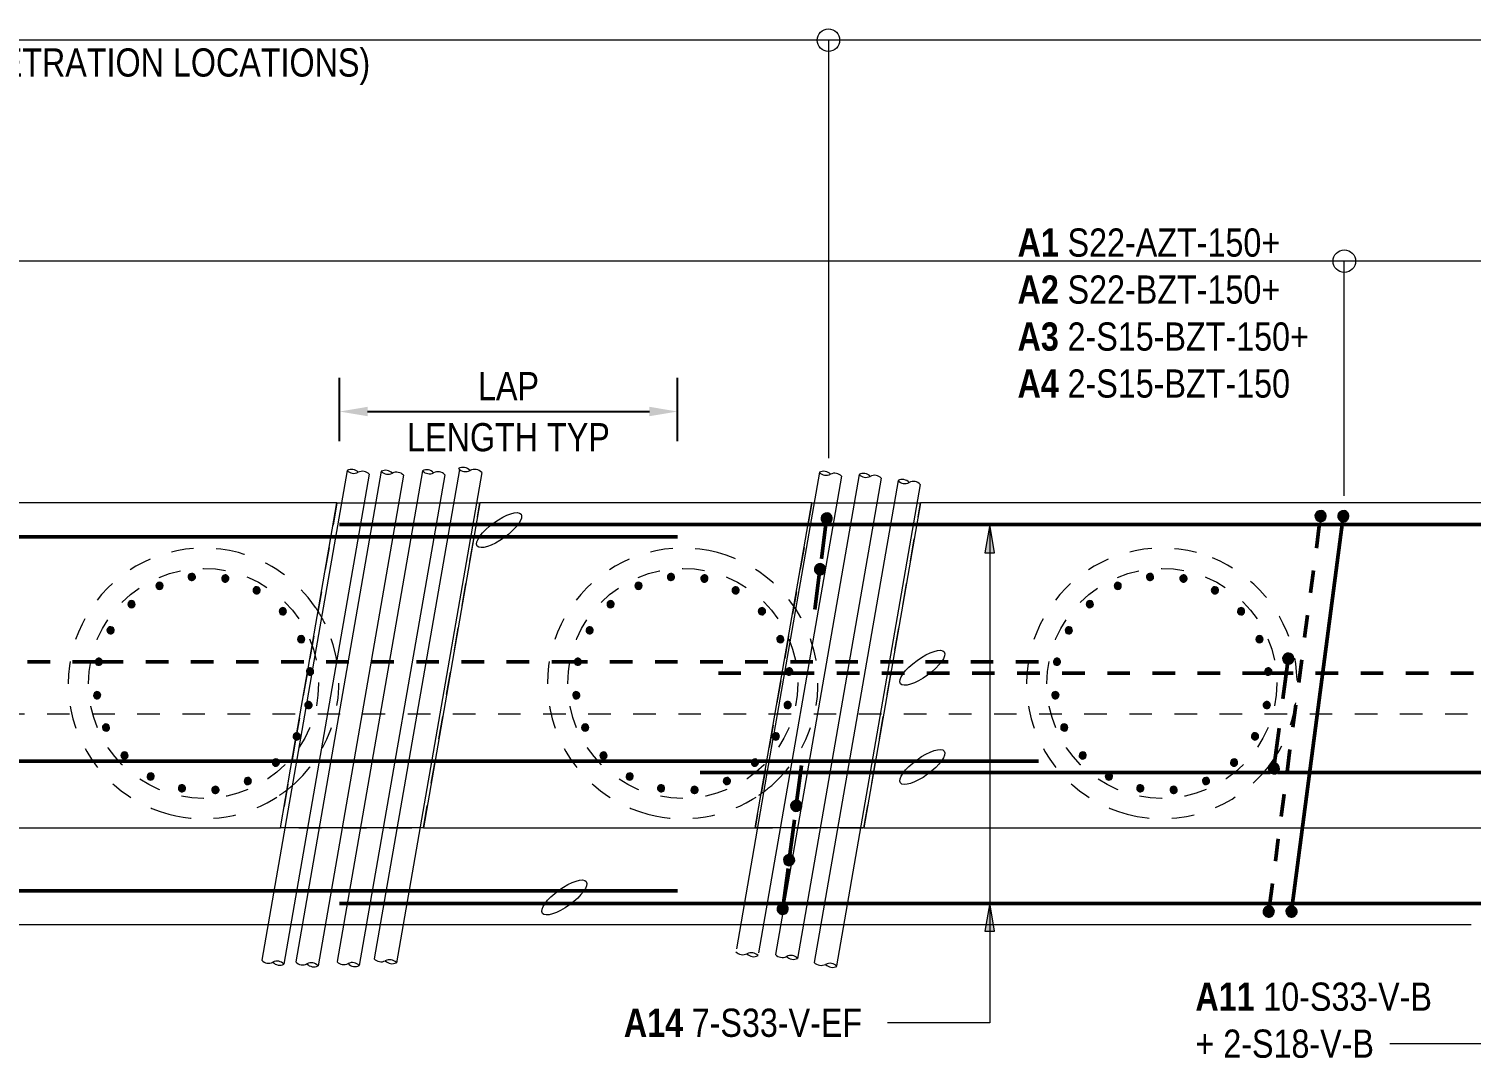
# Model space of a CAD drawing. Header units: metres. Extents: x -1137 to -1030, y 3 to 549.
# Drawn here: x -1129.02 to -1122.62, y 543.59 to 548.16 of the extents above; entities that cross this region are included whole.
import ezdxf

# ---------------------------------------------------------------- set-up
doc = ezdxf.new("R2010")
doc.units = ezdxf.units.M
doc.linetypes.add('JacobsDash', pattern=[0.0045, 0.003, -0.0015])
doc.linetypes.add('JacobsGridLine', pattern=[0.0145, 0.01, -0.001, 0.0025, -0.001])
doc.layers.get('Defpoints').update_dxf_attribs({"color": 41})
for name, color, linetype, lineweight in [('A-ANNO-DIMS', 7, 'Continuous', 9), ('A-ANNO-NOTE', 7, 'Continuous', 9), ('A-DETL', 7, 'Continuous', 13), ('A-DETL-GENF', 7, 'Continuous', 9), ('G-ANNO-TEXT', 7, 'Continuous', 9), ('S-BEAM', 7, 'Continuous', 50), ('S-FNDN', 7, 'Continuous', 50), ('S-GRID', 7, 'Continuous', 9)]:
    doc.layers.add(name, color=color, linetype=linetype, lineweight=lineweight)
doc.styles.add('Arial Narrow_1', font='ARIALN.TTF', dxfattribs={"height": 0.125})
doc.styles.add('Arial Narrow_B', font='ARIALNB.TTF', dxfattribs={"height": 0.125})
doc.dimstyles.new('Dimension_Standard_T_REO', dxfattribs={"dimscale": 0.3048, "dimtxt": 0.127929, "dimasz": 0.410105, "dimexe": 0.492126, "dimexo": 0.0625, "dimgap": 0.164042, "dimtad": 1, "dimdec": 0, "dimlfac": 1000, "dimzin": 0, "dimdsep": 46, "dimtxsty": 'Arial Narrow_1', "dimsah": 1, "dimcen": 0.09, "dimaunit": 1, "dimadec": 4, "dimazin": 0, "dimtfac": 1, "dimtdec": 4, "dimtix": 1, "dimtmove": 0, "dimatfit": 3, "dimfxl": 0.492126, "dimfxlon": 1, "dimtvp": 1, "dimtolj": 1, "dimtzin": 0, "dimlwd": 25, "dimlwe": 25, "dimarcsym": 2})

# ---------------------------------------------------------------- blocks, each defined once
blk = doc.blocks.new('CS_DET_Rebar Combined - Multiple Bar-9307276-DRG-2873075 - ABUTMENT B REINFORCEMENT PLAN Copy 1')
at = {"layer": 'A-DETL-GENF', "lineweight": 50}
for p, q in [((5.7503, 0), (7.8465, 0)), ((7.8753, 0), (9.9715, 0)), ((10.0003, 0), (11.2432, 0))]:
    blk.add_line(p, q, dxfattribs=at)
blk = doc.blocks.new('CS_DET_Rebar Combined - Multiple Bar-9307285-DRG-2873075 - ABUTMENT B REINFORCEMENT PLAN Copy 1')
at = {"layer": 'A-DETL-GENF', "linetype": 'JacobsDash', "lineweight": 50}
for p, q in [((7.0598, 0), (4.9666, 0)), ((9.1848, 0), (7.0916, 0)), ((11.2432, 0), (9.2166, 0))]:
    blk.add_line(p, q, dxfattribs=at)
blk = doc.blocks.new('CS_DET_Rebar Combined - Multiple Bar-6463039-DRG-2873075 - ABUTMENT B REINFORCEMENT PLAN Copy 1')
at = {"layer": 'A-DETL-GENF'}
for points in [[(0.025, 0), (0.0241, 0.0065), (0.0217, 0.0125), (0.0177, 0.0177), (0.0125, 0.0217), (0.0065, 0.0241), (0, 0.025), (-0.0065, 0.0241), (-0.0125, 0.0217), (-0.0177, 0.0177), (-0.0217, 0.0125), (-0.0241, 0.0065), (-0.025, 0), (-0.0241, -0.0065), (-0.0217, -0.0125), (-0.0177, -0.0177), (-0.0125, -0.0217), (-0.0065, -0.0241), (0, -0.025), (0.0065, -0.0241), (0.0125, -0.0217), (0.0177, -0.0177), (0.0217, -0.0125), (0.0241, -0.0065)], [(1.7934, 0), (1.7925, 0.0065), (1.79, 0.0125), (1.7861, 0.0177), (1.7809, 0.0217), (1.7749, 0.0241), (1.7684, 0.025), (1.7619, 0.0241), (1.7559, 0.0217), (1.7507, 0.0177), (1.7467, 0.0125), (1.7442, 0.0065), (1.7434, 0), (1.7442, -0.0065), (1.7467, -0.0125), (1.7507, -0.0177), (1.7559, -0.0217), (1.7619, -0.0241), (1.7684, -0.025), (1.7749, -0.0241), (1.7809, -0.0217), (1.7861, -0.0177), (1.79, -0.0125), (1.7925, -0.0065)]]:
    blk.add_hatch(color=256, dxfattribs=at).paths.add_polyline_path(points)
at = {"layer": 'A-DETL-GENF', "lineweight": 50}
blk.add_line((0.025, 0), (1.7434, 0), dxfattribs=at)
at = {"layer": 'A-DETL-GENF'}
for centre, start, end in [((0, 0), 360, 180), ((0, 0), 180, 360), ((1.7684, 0), 360, 180), ((1.7684, 0), 180, 360)]:
    blk.add_arc(centre, 0.025, start, end, dxfattribs=at)
blk = doc.blocks.new('CS_DET_Rebar Combined - Multiple Bar-6463081-DRG-2873075 - ABUTMENT B REINFORCEMENT PLAN Copy 1')
at = {"layer": 'A-DETL-GENF'}
for points in [[(0.025, 0), (0.0241, 0.0065), (0.0217, 0.0125), (0.0177, 0.0177), (0.0125, 0.0217), (0.0065, 0.0241), (0, 0.025), (-0.0065, 0.0241), (-0.0125, 0.0217), (-0.0177, 0.0177), (-0.0217, 0.0125), (-0.0241, 0.0065), (-0.025, 0), (-0.0241, -0.0065), (-0.0217, -0.0125), (-0.0177, -0.0177), (-0.0125, -0.0217), (-0.0065, -0.0241), (0, -0.025), (0.0065, -0.0241), (0.0125, -0.0217), (0.0177, -0.0177), (0.0217, -0.0125), (0.0241, -0.0065)], [(1.7934, 0), (1.7925, 0.0065), (1.79, 0.0125), (1.7861, 0.0177), (1.7809, 0.0217), (1.7749, 0.0241), (1.7684, 0.025), (1.7619, 0.0241), (1.7559, 0.0217), (1.7507, 0.0177), (1.7467, 0.0125), (1.7442, 0.0065), (1.7434, 0), (1.7442, -0.0065), (1.7467, -0.0125), (1.7507, -0.0177), (1.7559, -0.0217), (1.7619, -0.0241), (1.7684, -0.025), (1.7749, -0.0241), (1.7809, -0.0217), (1.7861, -0.0177), (1.79, -0.0125), (1.7925, -0.0065)]]:
    blk.add_hatch(color=256, dxfattribs=at).paths.add_polyline_path(points)
at = {"layer": 'A-DETL-GENF', "linetype": 'JacobsDash', "lineweight": 50}
blk.add_line((1.7434, 0), (0.025, 0), dxfattribs=at)
at = {"layer": 'A-DETL-GENF'}
for centre, start, end in [((0, 0), 360, 180), ((0, 0), 180, 360), ((1.7684, 0), 360, 180), ((1.7684, 0), 180, 360)]:
    blk.add_arc(centre, 0.025, start, end, dxfattribs=at)
blk = doc.blocks.new('T2DExtentArrowReinf_v1 - Extent-9251891-DRG-2873075 - ABUTMENT B REINFORCEMENT PLAN Copy 1')
at = {"layer": 'A-DETL-GENF'}
blk.add_line((0.125, 0), (30.477, 0), dxfattribs=at)
blk = doc.blocks.new('CS_DET_Rebar Combined - Multiple Bar-6463435-DRG-2873075 - ABUTMENT B REINFORCEMENT PLAN Copy 1')
at = {"layer": 'A-DETL-GENF'}
blk.add_hatch(color=256, dxfattribs=at).paths.add_polyline_path([(0.025, 0), (0.0241, 0.0065), (0.0217, 0.0125), (0.0177, 0.0177), (0.0111, 0.0222), (0.0065, 0.0241), (0, 0.025), (-0.0065, 0.0241), (-0.013, 0.0213), (-0.0177, 0.0177), (-0.0217, 0.0125), (-0.0241, 0.0065), (-0.025, 0), (-0.0241, -0.0065), (-0.0217, -0.0125), (-0.0177, -0.0177), (-0.0125, -0.0217), (-0.0065, -0.0241), (0, -0.025), (0.0065, -0.0241), (0.0125, -0.0217), (0.0177, -0.0177), (0.0217, -0.0125), (0.0241, -0.0065)])
at = {"layer": 'A-DETL-GENF', "lineweight": 50}
blk.add_line((0.025, 0), (0.18, 0), dxfattribs=at)
at = {"layer": 'A-DETL-GENF'}
for start, end in [(360, 180), (180, 360)]:
    blk.add_arc((0, 0), 0.025, start, end, dxfattribs=at)
blk = doc.blocks.new('CS_DET_Rebar Combined - Multiple Bar-V1-DRG-2873075 - ABUTMENT B REINFORCEMENT PLAN Copy 1')
at = {"layer": 'A-DETL-GENF'}
blk.add_hatch(color=256, dxfattribs=at).paths.add_polyline_path([(-0.025, 0), (-0.0241, -0.0065), (-0.0217, -0.0125), (-0.0177, -0.0177), (-0.0125, -0.0217), (-0.0065, -0.0241), (0, -0.025), (0.0065, -0.0241), (0.0125, -0.0217), (0.0177, -0.0177), (0.0217, -0.0125), (0.0241, -0.0065), (0.025, 0), (0.0241, 0.0065), (0.0217, 0.0125), (0.0177, 0.0177), (0.0125, 0.0217), (0.0065, 0.0241), (0, 0.025), (-0.0065, 0.0241), (-0.0125, 0.0217), (-0.0177, 0.0177), (-0.0217, 0.0125), (-0.0241, 0.0065)])
at = {"layer": 'A-DETL-GENF', "lineweight": 50}
blk.add_line((0.025, 0), (0.18, 0), dxfattribs=at)
at = {"layer": 'A-DETL-GENF'}
for start, end in [(0, 180), (180, 360)]:
    blk.add_arc((0, 0), 0.025, start, end, dxfattribs=at)
blk = doc.blocks.new('T2DExtentArrowReinf_v1 - Extent-9252574-DRG-2873075 - ABUTMENT B REINFORCEMENT PLAN Copy 1')
at = {"layer": 'A-DETL-GENF'}
for p, q in [((20.3206, 0), (20.3206, 1.8535)), ((0.125, 0), (30.477, 0))]:
    blk.add_line(p, q, dxfattribs=at)
blk = doc.blocks.new('CS_DET_Pile-Column_BreakLine - Tubular BreakLine-7611772-DRG-2873075 - ABUTMENT B REINFORCEMENT PLAN Copy 1')
at = {"layer": 'A-DETL-GENF', "color": 143, "lineweight": 18, "true_color": 0x78aac8}
for centre, start, end in [((0.025, 0.0333), 232.95733, 307.04267), ((0.075, -0.0329), 52.95733, 127.04267), ((0.075, 0.0333), 232.95733, 307.04267)]:
    blk.add_arc(centre, 0.0415, start, end, dxfattribs=at)
blk = doc.blocks.new('CS_DET_Pile-Column_BreakLine - Tubular BreakLine-7611820-DRG-2873075 - ABUTMENT B REINFORCEMENT PLAN Copy 1')
at = {"layer": 'A-DETL-GENF', "color": 143, "lineweight": 18, "true_color": 0x78aac8}
for centre, start, end in [((0.025, 0.0333), 232.95733, 307.04267), ((0.075, -0.0329), 52.95733, 127.04267), ((0.075, 0.0333), 232.95733, 307.04267)]:
    blk.add_arc(centre, 0.0415, start, end, dxfattribs=at)
blk = doc.blocks.new('CS_DET_Pile-Column_BreakLine - Tubular BreakLine-7611873-DRG-2873075 - ABUTMENT B REINFORCEMENT PLAN Copy 1')
at = {"layer": 'A-DETL-GENF', "color": 143, "lineweight": 18, "true_color": 0x78aac8}
for centre, start, end in [((0.025, 0.0333), 232.95733, 307.04267), ((0.075, -0.0329), 52.95733, 127.04267), ((0.075, 0.0333), 232.95733, 307.04267)]:
    blk.add_arc(centre, 0.0415, start, end, dxfattribs=at)
blk = doc.blocks.new('CS_DET_Pile-Column_BreakLine - Tubular BreakLine-7612174-DRG-2873075 - ABUTMENT B REINFORCEMENT PLAN Copy 1')
at = {"layer": 'A-DETL-GENF', "color": 143, "lineweight": 18, "true_color": 0x78aac8}
for centre, start, end in [((0.0263, 0.035), 232.95733, 307.04267), ((0.0788, -0.0346), 52.95733, 127.04267), ((0.0788, 0.035), 232.95733, 307.04267)]:
    blk.add_arc(centre, 0.0436, start, end, dxfattribs=at)
blk = doc.blocks.new('CS_DET_Pile-Column_BreakLine - Tubular BreakLine-7612218-DRG-2873075 - ABUTMENT B REINFORCEMENT PLAN Copy 1')
at = {"layer": 'A-DETL-GENF', "color": 143, "lineweight": 18, "true_color": 0x78aac8}
for centre, start, end in [((0.025, 0.0333), 232.95733, 307.04267), ((0.075, -0.0329), 52.95733, 127.04267), ((0.075, 0.0333), 232.95733, 307.04267)]:
    blk.add_arc(centre, 0.0415, start, end, dxfattribs=at)
blk = doc.blocks.new('CS_DET_Pile-Column_BreakLine - Tubular BreakLine-7612263-DRG-2873075 - ABUTMENT B REINFORCEMENT PLAN Copy 1')
at = {"layer": 'A-DETL-GENF', "color": 143, "lineweight": 18, "true_color": 0x78aac8}
for centre, start, end in [((0.025, 0.0333), 232.95733, 307.04267), ((0.075, -0.0329), 52.95733, 127.04267), ((0.075, 0.0333), 232.95733, 307.04267)]:
    blk.add_arc(centre, 0.0415, start, end, dxfattribs=at)
blk = doc.blocks.new('CS_DET_Pile-Column_BreakLine - Tubular BreakLine-7612331-DRG-2873075 - ABUTMENT B REINFORCEMENT PLAN Copy 1')
at = {"layer": 'A-DETL-GENF', "color": 143, "lineweight": 18, "true_color": 0x78aac8}
for centre, start, end in [((0.025, 0.0333), 232.95733, 307.04267), ((0.075, -0.0329), 52.95733, 127.04267), ((0.075, 0.0333), 232.95733, 307.04267)]:
    blk.add_arc(centre, 0.0415, start, end, dxfattribs=at)
blk = doc.blocks.new('CS_DET_Pile-Column_BreakLine - Tubular BreakLine-7611606-DRG-2873075 - ABUTMENT B REINFORCEMENT PLAN Copy 1')
at = {"layer": 'A-DETL-GENF', "color": 143, "lineweight": 18, "true_color": 0x78aac8}
for centre, start, end in [((0.0257, 0.0343), 232.95733, 307.04267), ((0.0772, -0.0339), 52.95733, 127.04267), ((0.0772, 0.0343), 232.95733, 307.04267)]:
    blk.add_arc(centre, 0.0427, start, end, dxfattribs=at)
blk = doc.blocks.new('CS_DET_Pile-Column_BreakLine - Tubular BreakLine-7611653-DRG-2873075 - ABUTMENT B REINFORCEMENT PLAN Copy 1')
at = {"layer": 'A-DETL-GENF', "color": 143, "lineweight": 18, "true_color": 0x78aac8}
for centre, start, end in [((0.025, 0.0333), 232.95733, 307.04267), ((0.075, -0.0329), 52.95733, 127.04267), ((0.075, 0.0333), 232.95733, 307.04267)]:
    blk.add_arc(centre, 0.0415, start, end, dxfattribs=at)
blk = doc.blocks.new('CS_DET_Pile-Column_BreakLine - Tubular BreakLine-7611721-DRG-2873075 - ABUTMENT B REINFORCEMENT PLAN Copy 1')
at = {"layer": 'A-DETL-GENF', "color": 143, "lineweight": 18, "true_color": 0x78aac8}
for centre, start, end in [((0.025, 0.0333), 232.95733, 307.04267), ((0.075, -0.0329), 52.95733, 127.04267), ((0.075, 0.0333), 232.95733, 307.04267)]:
    blk.add_arc(centre, 0.0415, start, end, dxfattribs=at)
blk = doc.blocks.new('CS_DET_Pile-Column_BreakLine - Tubular BreakLine-7611919-DRG-2873075 - ABUTMENT B REINFORCEMENT PLAN Copy 1')
at = {"layer": 'A-DETL-GENF', "color": 143, "lineweight": 18, "true_color": 0x78aac8}
for centre, start, end in [((0.025, 0.0333), 232.95733, 307.04267), ((0.075, -0.0329), 52.95733, 127.04267), ((0.075, 0.0333), 232.95733, 307.04267)]:
    blk.add_arc(centre, 0.0415, start, end, dxfattribs=at)
blk = doc.blocks.new('CS_DET_Pile-Column_BreakLine - Tubular BreakLine-7611970-DRG-2873075 - ABUTMENT B REINFORCEMENT PLAN Copy 1')
at = {"layer": 'A-DETL-GENF', "color": 143, "lineweight": 18, "true_color": 0x78aac8}
for centre, start, end in [((0.025, 0.0333), 232.95733, 307.04267), ((0.075, -0.0329), 52.95733, 127.04267), ((0.075, 0.0333), 232.95733, 307.04267)]:
    blk.add_arc(centre, 0.0415, start, end, dxfattribs=at)
blk = doc.blocks.new('CS_DET_Pile-Column_BreakLine - Tubular BreakLine-7612055-DRG-2873075 - ABUTMENT B REINFORCEMENT PLAN Copy 1')
at = {"layer": 'A-DETL-GENF', "color": 143, "lineweight": 18, "true_color": 0x78aac8}
for centre, start, end in [((0.025, 0.0333), 232.95733, 307.04267), ((0.075, -0.0329), 52.95733, 127.04267), ((0.075, 0.0333), 232.95733, 307.04267)]:
    blk.add_arc(centre, 0.0415, start, end, dxfattribs=at)
blk = doc.blocks.new('CS_DET_Pile-Column_BreakLine - Tubular BreakLine-7612103-DRG-2873075 - ABUTMENT B REINFORCEMENT PLAN Copy 1')
at = {"layer": 'A-DETL-GENF', "color": 143, "lineweight": 18, "true_color": 0x78aac8}
for centre, start, end in [((0.025, 0.0333), 232.95733, 307.04267), ((0.075, -0.0329), 52.95733, 127.04267), ((0.075, 0.0333), 232.95733, 307.04267)]:
    blk.add_arc(centre, 0.0415, start, end, dxfattribs=at)
blk = doc.blocks.new('S_Det_Reinf_Bar Section_2D Grey - N32-6361576-DRG-2873075 - ABUTMENT B REINFORCEMENT PLAN Copy 1')
at = {"layer": 'A-DETL-GENF', "true_color": 0x808080}
blk.add_hatch(color=8, dxfattribs=at).paths.add_polyline_path([(-0.0139, -0.008), (-0.0113, -0.0113), (-0.008, -0.0139), (-0.0041, -0.0155), (0, -0.016), (0.0041, -0.0155), (0.008, -0.0139), (0.0113, -0.0113), (0.0139, -0.008), (0.0155, -0.0041), (0.016, 0), (0.0155, 0.0041), (0.0139, 0.008), (0.0113, 0.0113), (0.008, 0.0139), (0.0041, 0.0155), (0, 0.016), (-0.0041, 0.0155), (-0.008, 0.0139), (-0.0113, 0.0113), (-0.0139, 0.008), (-0.0155, 0.0041), (-0.016, 0), (-0.0155, -0.0041)])
at = {"layer": 'A-DETL-GENF', "color": 8, "lineweight": 18, "true_color": 0x808080}
for start, end in [(360, 180), (180, 360)]:
    blk.add_arc((0, 0), 0.016, start, end, dxfattribs=at)
blk = doc.blocks.new('S_Det_Reinf_Bar Section_2D Grey - N32-V6-DRG-2873075 - ABUTMENT B REINFORCEMENT PLAN Copy 1')
at = {"layer": 'A-DETL-GENF', "true_color": 0x808080}
blk.add_hatch(color=8, dxfattribs=at).paths.add_polyline_path([(0.0113, -0.0113), (0.0139, -0.008), (0.0155, -0.0041), (0.016, 0), (0.0155, 0.0041), (0.0139, 0.008), (0.0113, 0.0113), (0.008, 0.0139), (0.0041, 0.0155), (0, 0.016), (-0.0041, 0.0155), (-0.008, 0.0139), (-0.0113, 0.0113), (-0.0139, 0.008), (-0.0155, 0.0041), (-0.0158, -0.0014), (-0.0155, -0.0041), (-0.0139, -0.008), (-0.0113, -0.0113), (-0.008, -0.0139), (-0.0041, -0.0155), (0.0002, -0.016), (0.0041, -0.0155), (0.008, -0.0139)])
at = {"layer": 'A-DETL-GENF', "color": 8, "lineweight": 18, "true_color": 0x808080}
for start, end in [(360, 180), (180, 360)]:
    blk.add_arc((0, 0), 0.016, start, end, dxfattribs=at)
blk = doc.blocks.new('S_Det_Reinf_Bar Section_2D Grey - N32-V7-DRG-2873075 - ABUTMENT B REINFORCEMENT PLAN Copy 1')
at = {"layer": 'A-DETL-GENF', "true_color": 0x808080}
blk.add_hatch(color=8, dxfattribs=at).paths.add_polyline_path([(0.0139, 0.008), (0.0113, 0.0113), (0.008, 0.0139), (0.0041, 0.0155), (-0.0003, 0.016), (-0.0041, 0.0155), (-0.008, 0.0139), (-0.0113, 0.0113), (-0.0139, 0.008), (-0.0155, 0.0041), (-0.016, 0), (-0.0155, -0.0041), (-0.0139, -0.008), (-0.0113, -0.0113), (-0.008, -0.0139), (-0.0041, -0.0155), (0, -0.016), (0.0041, -0.0155), (0.008, -0.0139), (0.0113, -0.0113), (0.0139, -0.008), (0.0155, -0.0041), (0.016, 0), (0.0155, 0.0041)])
at = {"layer": 'A-DETL-GENF', "color": 8, "lineweight": 18, "true_color": 0x808080}
for start, end in [(360, 180), (180, 360)]:
    blk.add_arc((0, 0), 0.016, start, end, dxfattribs=at)
blk = doc.blocks.new('DIMBLOCK1-DRG-2873075 - ABUTMENT B REINFORCEMENT PLAN Copy 1')
at = {"layer": 'A-ANNO-DIMS', "color": 0, "lineweight": 25, "transparency": 16777216}
for p, q in [((-1127.6432, 546.3283), (-1127.6432, 546.6092)), ((-1126.1432, 546.3283), (-1126.1432, 546.6092)), ((-1127.5182, 546.4592), (-1126.2682, 546.4592))]:
    blk.add_line(p, q, dxfattribs=at)
at = {"layer": 'A-ANNO-DIMS', "color": 0, "transparency": 16777216}
for points in [[(-1127.5182, 546.4801), (-1127.5182, 546.4384), (-1127.6432, 546.4592)], [(-1126.2682, 546.4801), (-1126.2682, 546.4384), (-1126.1432, 546.4592)]]:
    blk.add_solid(points, dxfattribs=at)
at = {"layer": 'Defpoints', "color": 0, "transparency": 16777216}
for p in [(-1126.1432, 546.4592), (-1127.6432, 546.3092), (-1126.1432, 546.3092)]:
    blk.add_point(p, dxfattribs=at)
at = {"layer": 'A-ANNO-DIMS', "color": 0, "lineweight": 25, "transparency": 16777216, "char_height": 0.125, "width": 1.079476, "attachment_point": 5, "style": 'Arial Narrow_1'}
for s, insert in [('\\A1;LAP', (-1126.8932, 546.5717)), ('\\A1;LENGTH TYP', (-1126.8932, 546.3445))]:
    blk.add_mtext(s, dxfattribs=dict(at, insert=insert))

msp = doc.modelspace()

# ---------------------------------------------------------------- hatches: boundary and pattern name
at = {"layer": 'G-ANNO-TEXT'}
for points in [[(-1124.7592, 545.9576), (-1124.7813, 545.8326), (-1124.7372, 545.8326)], [(-1124.7592, 544.2806), (-1124.7813, 544.1556), (-1124.7372, 544.1556)]]:
    msp.add_hatch(color=256, dxfattribs=at).paths.add_polyline_path(points)

# ---------------------------------------------------------------- linework, layer by layer
at = {"layer": 'A-ANNO-NOTE'}
for centre in [(-1125.4745, 548.1061), (-1123.1863, 547.1261)]:
    msp.add_circle(centre, 0.05, dxfattribs=at)
at = {"layer": 'A-DETL', "lineweight": 18}
msp.add_line((-1123.1863, 546.0861), (-1123.1863, 547.1261), dxfattribs=at)
at = {"layer": 'A-DETL', "color": 143, "lineweight": 18, "true_color": 0x78aac8}
for p, q in [((-1127.5105, 546.1811), (-1127.889, 544.0087)), ((-1127.4575, 546.1941), (-1127.8365, 544.0186)), ((-1127.6091, 546.1983), (-1127.7625, 545.3176)), ((-1127.359, 546.177), (-1127.738, 544.0014)), ((-1127.2744, 546.1963), (-1127.6536, 544.0197)), ((-1127.1759, 546.1791), (-1127.5551, 544.0026)), ((-1127.1109, 546.2028), (-1127.489, 544.0324)), ((-1127.0119, 546.1885), (-1127.3905, 544.0152)), ((-1125.416, 546.1724), (-1125.7841, 544.0594)), ((-1125.5145, 546.1896), (-1125.7161, 545.0321)), ((-1125.3384, 546.1804), (-1125.7093, 544.0515)), ((-1125.2399, 546.1632), (-1125.6108, 544.0343)), ((-1125.1655, 546.1532), (-1125.5378, 544.0165)), ((-1125.067, 546.1361), (-1125.439, 544.001)), ((-1127.767, 545.2914), (-1127.7879, 545.1715)), ((-1127.7922, 545.1471), (-1127.9875, 544.0258)), ((-1125.7202, 545.0088), (-1125.8826, 544.0766))]:
    msp.add_line(p, q, dxfattribs=at)
at = {"layer": 'A-DETL', "color": 8, "linetype": 'JacobsDash', "lineweight": 18, "true_color": 0x808080}
for p, q in [((-1127.6542, 546.0536), (-1127.7821, 545.3194)), ((-1127.2707, 544.6136), (-1127.0198, 546.0536)), ((-1125.548, 546.0536), (-1125.7989, 544.6136)), ((-1125.3167, 544.6136), (-1125.0658, 546.0536)), ((-1127.7861, 545.2964), (-1127.8318, 545.0344)), ((-1127.8372, 545.0033), (-1127.9051, 544.6136)), ((-1135.8224, 544.6136), (-1119.0542, 544.6136))]:
    msp.add_line(p, q, dxfattribs=at)
at = {"layer": 'A-DETL', "lineweight": 50}
for p, q in [((-1135.7118, 545.9029), (-1126.1432, 545.9029)), ((-1127.6432, 545.9583), (-1115.6432, 545.9583)), ((-1123.5155, 544.8583), (-1126.0432, 544.8583)), ((-1114.0432, 544.8583), (-1123.4822, 544.8583)), ((-1126.1432, 544.3338), (-1135.7558, 544.3338)), ((-1115.6432, 544.2783), (-1127.6432, 544.2783))]:
    msp.add_line(p, q, dxfattribs=at)
at = {"layer": 'A-DETL', "linetype": 'JacobsDash', "lineweight": 50}
for p, q in [((-1125.6622, 545.2983), (-1126.0432, 545.2983)), ((-1123.5372, 545.2983), (-1125.6345, 545.2983)), ((-1121.4135, 545.2983), (-1123.5095, 545.2983))]:
    msp.add_line(p, q, dxfattribs=at)
at = {"layer": 'A-DETL', "color": 8, "linetype": 'JacobsDash', "lineweight": 9, "true_color": 0x808080}
for centre in [(-1128.2455, 545.2536), (-1126.1205, 545.2536), (-1123.9955, 545.2536)]:
    msp.add_circle(centre, 0.51, dxfattribs=at)
at = {"layer": 'A-DETL'}
for centre in [(-1126.9348, 545.9334), (-1125.058, 545.3229), (-1125.058, 544.8829), (-1126.6458, 544.3043)]:
    msp.add_ellipse(centre, major_axis=(0.0971, 0.0705), ratio=0.333333, dxfattribs=at)
at = {"layer": 'G-ANNO-TEXT'}
for p, q in [((-1124.7592, 545.9576), (-1124.7813, 545.8326)), ((-1124.7372, 545.8326), (-1124.7592, 545.9576)), ((-1124.7592, 545.9576), (-1124.7592, 543.7488)), ((-1124.7813, 545.8326), (-1124.7372, 545.8326)), ((-1124.7592, 544.2806), (-1124.7813, 544.1556)), ((-1124.7372, 544.1556), (-1124.7592, 544.2806)), ((-1124.7592, 544.2806), (-1124.7592, 543.7488)), ((-1124.7813, 544.1556), (-1124.7372, 544.1556)), ((-1124.9671, 543.7488), (-1125.2124, 543.7488)), ((-1124.7592, 543.7488), (-1124.9671, 543.7488)), ((-1124.7592, 543.7488), (-1124.9671, 543.7488)), ((-1122.3362, 543.6556), (-1122.984, 543.6556))]:
    msp.add_line(p, q, dxfattribs=at)
at = {"layer": 'S-BEAM', "lineweight": 13}
for p, q in [((-1127.6542, 546.0536), (-1135.8224, 546.0536)), ((-1127.7821, 545.3194), (-1127.6542, 546.0536)), ((-1127.6542, 546.0536), (-1127.0198, 546.0536)), ((-1127.0198, 546.0536), (-1127.2707, 544.6136)), ((-1125.548, 546.0536), (-1127.0198, 546.0536)), ((-1125.7989, 544.6136), (-1125.548, 546.0536)), ((-1125.5479, 546.0536), (-1125.0658, 546.0536)), ((-1125.0658, 546.0536), (-1125.3167, 544.6136)), ((-1122.6238, 546.0536), (-1125.0658, 546.0536)), ((-1121.5808, 546.0536), (-1122.6238, 546.0536)), ((-1122.6238, 546.0536), (-1122.6238, 546.0536)), ((-1127.8318, 545.0344), (-1127.7861, 545.2964)), ((-1127.9051, 544.6136), (-1127.8372, 545.0033)), ((-1135.8224, 544.6136), (-1127.9051, 544.6136)), ((-1127.2707, 544.6136), (-1127.905, 544.6136)), ((-1127.2707, 544.6136), (-1125.7989, 544.6136)), ((-1125.3167, 544.6136), (-1125.7988, 544.6136)), ((-1125.3167, 544.6136), (-1122.6238, 544.6136)), ((-1122.6248, 544.1836), (-1135.8224, 544.1836)), ((-1122.6238, 544.1836), (-1122.6248, 544.1836))]:
    msp.add_line(p, q, dxfattribs=at)
at = {"layer": 'S-FNDN', "color": 8, "linetype": 'JacobsDash', "lineweight": 18, "true_color": 0x808080}
for centre, start, end in [((-1128.2455, 545.2536), 75.11694, 255.11694), ((-1126.1205, 545.2536), 75.11694, 255.11694), ((-1123.9955, 545.2536), 75.11694, 255.11694), ((-1128.2455, 545.2536), 34.20785, 75.11694), ((-1126.1205, 545.2536), 312.38967, 75.11694), ((-1123.9955, 545.2536), 323.0206, 75.11694), ((-1128.2455, 545.2536), 32.09556, 34.20785), ((-1128.2455, 545.2536), 312.38967, 26.02604), ((-1128.2455, 545.2536), 26.02604, 32.0808), ((-1123.9955, 545.2536), 255.11694, 322.4678), ((-1128.2455, 545.2536), 255.11694, 304.20785), ((-1128.2455, 545.2536), 304.20785, 308.17458), ((-1128.2455, 545.2536), 308.1888, 312.38967), ((-1126.1205, 545.2536), 255.11694, 304.20785), ((-1126.1205, 545.2536), 304.20785, 305.52096), ((-1126.1205, 545.2536), 305.53518, 312.38967)]:
    msp.add_arc(centre, 0.6, start, end, dxfattribs=at)
at = {"layer": 'S-GRID', "linetype": 'JacobsGridLine', "lineweight": 18}
msp.add_line((-1136.1396, 545.1185), (-1104.3182, 545.1185), dxfattribs=at)

# ---------------------------------------------------------------- block references
at = {"layer": 'A-DETL-GENF'}
for name, p, rotation in [('T2DExtentArrowReinf_v1 - Extent-9252574-DRG-2873075 - ABUTMENT B REINFORCEMENT PLAN Copy 1', (-1105.1539, 548.1061), 180), ('T2DExtentArrowReinf_v1 - Extent-9251891-DRG-2873075 - ABUTMENT B REINFORCEMENT PLAN Copy 1', (-1105.1539, 547.1261), 180), ('CS_DET_Rebar Combined - Multiple Bar-6463435-DRG-2873075 - ABUTMENT B REINFORCEMENT PLAN Copy 1', (-1125.4822, 545.9849), 262.5336967671208), ('CS_DET_Rebar Combined - Multiple Bar-6463081-DRG-2873075 - ABUTMENT B REINFORCEMENT PLAN Copy 1', (-1123.2917, 545.9954), 262.5336967671208), ('CS_DET_Rebar Combined - Multiple Bar-6463039-DRG-2873075 - ABUTMENT B REINFORCEMENT PLAN Copy 1', (-1123.1909, 545.9953), 262.5336967671208), ('CS_DET_Rebar Combined - Multiple Bar-6463435-DRG-2873075 - ABUTMENT B REINFORCEMENT PLAN Copy 1', (-1125.5117, 545.76), 262.5336967671208), ('CS_DET_Rebar Combined - Multiple Bar-6463435-DRG-2873075 - ABUTMENT B REINFORCEMENT PLAN Copy 1', (-1123.435, 545.3635), 262.5336967671208), ('CS_DET_Rebar Combined - Multiple Bar-V1-DRG-2873075 - ABUTMENT B REINFORCEMENT PLAN Copy 1', (-1123.4988, 544.8768), 82.53369676713787), ('CS_DET_Rebar Combined - Multiple Bar-V1-DRG-2873075 - ABUTMENT B REINFORCEMENT PLAN Copy 1', (-1125.6171, 544.7107), 82.53369676713787), ('CS_DET_Rebar Combined - Multiple Bar-V1-DRG-2873075 - ABUTMENT B REINFORCEMENT PLAN Copy 1', (-1125.6487, 544.47), 82.53369676713787), ('CS_DET_Rebar Combined - Multiple Bar-V1-DRG-2873075 - ABUTMENT B REINFORCEMENT PLAN Copy 1', (-1125.677, 544.2537), 82.53369676713787)]:
    msp.add_blockref(name, p, dxfattribs=dict(at, rotation=rotation))
at = {"layer": 'A-DETL-GENF', "color": 143, "true_color": 0x78aac8}
for name, p, rotation in [('CS_DET_Pile-Column_BreakLine - Tubular BreakLine-7612331-DRG-2873075 - ABUTMENT B REINFORCEMENT PLAN Copy 1', (-1127.5105, 546.1813), 170.1172754219446), ('CS_DET_Pile-Column_BreakLine - Tubular BreakLine-7612263-DRG-2873075 - ABUTMENT B REINFORCEMENT PLAN Copy 1', (-1127.359, 546.1771), 170.1172754231802), ('CS_DET_Pile-Column_BreakLine - Tubular BreakLine-7612218-DRG-2873075 - ABUTMENT B REINFORCEMENT PLAN Copy 1', (-1127.1759, 546.1793), 170.1172754231802), ('CS_DET_Pile-Column_BreakLine - Tubular BreakLine-7612174-DRG-2873075 - ABUTMENT B REINFORCEMENT PLAN Copy 1', (-1127.0118, 546.1887), 170.1172754231802), ('CS_DET_Pile-Column_BreakLine - Tubular BreakLine-7611873-DRG-2873075 - ABUTMENT B REINFORCEMENT PLAN Copy 1', (-1125.4159, 546.1726), 170.1172754231802), ('CS_DET_Pile-Column_BreakLine - Tubular BreakLine-7611820-DRG-2873075 - ABUTMENT B REINFORCEMENT PLAN Copy 1', (-1125.2399, 546.1634), 170.1172754194377), ('CS_DET_Pile-Column_BreakLine - Tubular BreakLine-7611772-DRG-2873075 - ABUTMENT B REINFORCEMENT PLAN Copy 1', (-1125.067, 546.1362), 170.1172754194308), ('CS_DET_Pile-Column_BreakLine - Tubular BreakLine-7611721-DRG-2873075 - ABUTMENT B REINFORCEMENT PLAN Copy 1', (-1125.8849, 544.0633), 350.1172754235467), ('CS_DET_Pile-Column_BreakLine - Tubular BreakLine-7611653-DRG-2873075 - ABUTMENT B REINFORCEMENT PLAN Copy 1', (-1125.7094, 544.0513), 350.1172754234477), ('CS_DET_Pile-Column_BreakLine - Tubular BreakLine-7612103-DRG-2873075 - ABUTMENT B REINFORCEMENT PLAN Copy 1', (-1127.9876, 544.0257), 350.1172754234615), ('CS_DET_Pile-Column_BreakLine - Tubular BreakLine-7612055-DRG-2873075 - ABUTMENT B REINFORCEMENT PLAN Copy 1', (-1127.8366, 544.0184), 350.1172754230822), ('CS_DET_Pile-Column_BreakLine - Tubular BreakLine-7611970-DRG-2873075 - ABUTMENT B REINFORCEMENT PLAN Copy 1', (-1127.6537, 544.0195), 350.1172754230822), ('CS_DET_Pile-Column_BreakLine - Tubular BreakLine-7611919-DRG-2873075 - ABUTMENT B REINFORCEMENT PLAN Copy 1', (-1127.489, 544.0322), 350.1172754230822), ('CS_DET_Pile-Column_BreakLine - Tubular BreakLine-7611606-DRG-2873075 - ABUTMENT B REINFORCEMENT PLAN Copy 1', (-1125.5378, 544.0163), 350.1172754230822)]:
    msp.add_blockref(name, p, dxfattribs=dict(at, rotation=rotation))
at = {"layer": 'A-DETL-GENF', "color": 8, "true_color": 0x808080}
for name, p, rotation in [('S_Det_Reinf_Bar Section_2D Grey - N32-6361576-DRG-2873075 - ABUTMENT B REINFORCEMENT PLAN Copy 1', (-1128.2979, 545.7257), 6.340833333547853), ('S_Det_Reinf_Bar Section_2D Grey - N32-6361576-DRG-2873075 - ABUTMENT B REINFORCEMENT PLAN Copy 1', (-1128.1495, 545.7188), 348.3408333335429), ('S_Det_Reinf_Bar Section_2D Grey - N32-6361576-DRG-2873075 - ABUTMENT B REINFORCEMENT PLAN Copy 1', (-1126.1729, 545.7257), 6.340833333547853), ('S_Det_Reinf_Bar Section_2D Grey - N32-6361576-DRG-2873075 - ABUTMENT B REINFORCEMENT PLAN Copy 1', (-1126.0245, 545.7188), 348.3408333335429), ('S_Det_Reinf_Bar Section_2D Grey - N32-6361576-DRG-2873075 - ABUTMENT B REINFORCEMENT PLAN Copy 1', (-1124.0479, 545.7257), 6.340833333547853), ('S_Det_Reinf_Bar Section_2D Grey - N32-6361576-DRG-2873075 - ABUTMENT B REINFORCEMENT PLAN Copy 1', (-1123.8995, 545.7188), 348.3408333335429), ('S_Det_Reinf_Bar Section_2D Grey - N32-6361576-DRG-2873075 - ABUTMENT B REINFORCEMENT PLAN Copy 1', (-1128.4413, 545.6864), 24.340833333553), ('S_Det_Reinf_Bar Section_2D Grey - N32-6361576-DRG-2873075 - ABUTMENT B REINFORCEMENT PLAN Copy 1', (-1128.0104, 545.6664), 330.3408333335377), ('S_Det_Reinf_Bar Section_2D Grey - N32-6361576-DRG-2873075 - ABUTMENT B REINFORCEMENT PLAN Copy 1', (-1126.3163, 545.6864), 24.340833333553), ('S_Det_Reinf_Bar Section_2D Grey - N32-6361576-DRG-2873075 - ABUTMENT B REINFORCEMENT PLAN Copy 1', (-1125.8854, 545.6664), 330.3408333335377), ('S_Det_Reinf_Bar Section_2D Grey - N32-6361576-DRG-2873075 - ABUTMENT B REINFORCEMENT PLAN Copy 1', (-1124.1913, 545.6864), 24.340833333553), ('S_Det_Reinf_Bar Section_2D Grey - N32-6361576-DRG-2873075 - ABUTMENT B REINFORCEMENT PLAN Copy 1', (-1123.7604, 545.6664), 330.3408333335377), ('S_Det_Reinf_Bar Section_2D Grey - N32-6361576-DRG-2873075 - ABUTMENT B REINFORCEMENT PLAN Copy 1', (-1128.5654, 545.6047), 42.34083333355809), ('S_Det_Reinf_Bar Section_2D Grey - N32-V6-DRG-2873075 - ABUTMENT B REINFORCEMENT PLAN Copy 1', (-1127.8944, 545.5735), 312.3408333335327), ('S_Det_Reinf_Bar Section_2D Grey - N32-6361576-DRG-2873075 - ABUTMENT B REINFORCEMENT PLAN Copy 1', (-1126.4404, 545.6047), 42.34083333355809), ('S_Det_Reinf_Bar Section_2D Grey - N32-6361576-DRG-2873075 - ABUTMENT B REINFORCEMENT PLAN Copy 1', (-1125.7694, 545.5735), 312.3408333335327), ('S_Det_Reinf_Bar Section_2D Grey - N32-6361576-DRG-2873075 - ABUTMENT B REINFORCEMENT PLAN Copy 1', (-1124.3154, 545.6047), 42.34083333355809), ('S_Det_Reinf_Bar Section_2D Grey - N32-6361576-DRG-2873075 - ABUTMENT B REINFORCEMENT PLAN Copy 1', (-1123.6444, 545.5735), 312.3408333335327), ('S_Det_Reinf_Bar Section_2D Grey - N32-6361576-DRG-2873075 - ABUTMENT B REINFORCEMENT PLAN Copy 1', (-1128.6582, 545.4887), 60.34083333356319), ('S_Det_Reinf_Bar Section_2D Grey - N32-6361576-DRG-2873075 - ABUTMENT B REINFORCEMENT PLAN Copy 1', (-1127.8127, 545.4494), 294.3408333335275), ('S_Det_Reinf_Bar Section_2D Grey - N32-6361576-DRG-2873075 - ABUTMENT B REINFORCEMENT PLAN Copy 1', (-1126.5332, 545.4887), 60.34083333356319), ('S_Det_Reinf_Bar Section_2D Grey - N32-6361576-DRG-2873075 - ABUTMENT B REINFORCEMENT PLAN Copy 1', (-1125.6877, 545.4494), 294.3408333335275), ('S_Det_Reinf_Bar Section_2D Grey - N32-6361576-DRG-2873075 - ABUTMENT B REINFORCEMENT PLAN Copy 1', (-1124.4082, 545.4887), 60.34083333356319), ('S_Det_Reinf_Bar Section_2D Grey - N32-6361576-DRG-2873075 - ABUTMENT B REINFORCEMENT PLAN Copy 1', (-1123.5627, 545.4494), 294.3408333335275), ('S_Det_Reinf_Bar Section_2D Grey - N32-6361576-DRG-2873075 - ABUTMENT B REINFORCEMENT PLAN Copy 1', (-1128.7107, 545.3496), 78.34083333346652), ('S_Det_Reinf_Bar Section_2D Grey - N32-6361576-DRG-2873075 - ABUTMENT B REINFORCEMENT PLAN Copy 1', (-1126.5857, 545.3496), 78.34083333346652), ('S_Det_Reinf_Bar Section_2D Grey - N32-6361576-DRG-2873075 - ABUTMENT B REINFORCEMENT PLAN Copy 1', (-1124.4607, 545.3496), 78.34083333346652), ('S_Det_Reinf_Bar Section_2D Grey - N32-6361576-DRG-2873075 - ABUTMENT B REINFORCEMENT PLAN Copy 1', (-1127.7734, 545.3061), 276.3408333335225), ('S_Det_Reinf_Bar Section_2D Grey - N32-6361576-DRG-2873075 - ABUTMENT B REINFORCEMENT PLAN Copy 1', (-1125.6484, 545.3061), 276.3408333335225), ('S_Det_Reinf_Bar Section_2D Grey - N32-6361576-DRG-2873075 - ABUTMENT B REINFORCEMENT PLAN Copy 1', (-1123.5234, 545.3061), 276.3408333335225), ('S_Det_Reinf_Bar Section_2D Grey - N32-6361576-DRG-2873075 - ABUTMENT B REINFORCEMENT PLAN Copy 1', (-1128.7176, 545.2011), 96.34083333347158), ('S_Det_Reinf_Bar Section_2D Grey - N32-6361576-DRG-2873075 - ABUTMENT B REINFORCEMENT PLAN Copy 1', (-1126.5926, 545.2012), 96.34083333347158), ('S_Det_Reinf_Bar Section_2D Grey - N32-6361576-DRG-2873075 - ABUTMENT B REINFORCEMENT PLAN Copy 1', (-1124.4676, 545.2012), 96.34083333347158), ('S_Det_Reinf_Bar Section_2D Grey - N32-6361576-DRG-2873075 - ABUTMENT B REINFORCEMENT PLAN Copy 1', (-1127.7803, 545.1576), 258.3408333335174), ('S_Det_Reinf_Bar Section_2D Grey - N32-6361576-DRG-2873075 - ABUTMENT B REINFORCEMENT PLAN Copy 1', (-1125.6553, 545.1576), 258.3408333335174), ('S_Det_Reinf_Bar Section_2D Grey - N32-6361576-DRG-2873075 - ABUTMENT B REINFORCEMENT PLAN Copy 1', (-1123.5303, 545.1576), 258.3408333335174), ('S_Det_Reinf_Bar Section_2D Grey - N32-6361576-DRG-2873075 - ABUTMENT B REINFORCEMENT PLAN Copy 1', (-1128.6783, 545.0578), 114.3408333334767), ('S_Det_Reinf_Bar Section_2D Grey - N32-6361576-DRG-2873075 - ABUTMENT B REINFORCEMENT PLAN Copy 1', (-1126.5533, 545.0578), 114.3408333334767), ('S_Det_Reinf_Bar Section_2D Grey - N32-6361576-DRG-2873075 - ABUTMENT B REINFORCEMENT PLAN Copy 1', (-1124.4283, 545.0578), 114.3408333334767), ('S_Det_Reinf_Bar Section_2D Grey - N32-6361576-DRG-2873075 - ABUTMENT B REINFORCEMENT PLAN Copy 1', (-1127.8327, 545.0186), 240.3408333335123), ('S_Det_Reinf_Bar Section_2D Grey - N32-V7-DRG-2873075 - ABUTMENT B REINFORCEMENT PLAN Copy 1', (-1125.7077, 545.0186), 240.3408333335123), ('S_Det_Reinf_Bar Section_2D Grey - N32-6361576-DRG-2873075 - ABUTMENT B REINFORCEMENT PLAN Copy 1', (-1123.5827, 545.0186), 240.3408333335123), ('S_Det_Reinf_Bar Section_2D Grey - N32-6361576-DRG-2873075 - ABUTMENT B REINFORCEMENT PLAN Copy 1', (-1128.5966, 544.9337), 132.3408333334818), ('S_Det_Reinf_Bar Section_2D Grey - N32-6361576-DRG-2873075 - ABUTMENT B REINFORCEMENT PLAN Copy 1', (-1126.4716, 544.9337), 132.3408333334818), ('S_Det_Reinf_Bar Section_2D Grey - N32-6361576-DRG-2873075 - ABUTMENT B REINFORCEMENT PLAN Copy 1', (-1124.3466, 544.9337), 132.3408333334818), ('S_Det_Reinf_Bar Section_2D Grey - N32-6361576-DRG-2873075 - ABUTMENT B REINFORCEMENT PLAN Copy 1', (-1127.9255, 544.9025), 222.3408333335072), ('S_Det_Reinf_Bar Section_2D Grey - N32-6361576-DRG-2873075 - ABUTMENT B REINFORCEMENT PLAN Copy 1', (-1125.8005, 544.9025), 222.3408333335072), ('S_Det_Reinf_Bar Section_2D Grey - N32-6361576-DRG-2873075 - ABUTMENT B REINFORCEMENT PLAN Copy 1', (-1123.6755, 544.9025), 222.3408333335072), ('S_Det_Reinf_Bar Section_2D Grey - N32-6361576-DRG-2873075 - ABUTMENT B REINFORCEMENT PLAN Copy 1', (-1128.4805, 544.8408), 150.3408333334868), ('S_Det_Reinf_Bar Section_2D Grey - N32-6361576-DRG-2873075 - ABUTMENT B REINFORCEMENT PLAN Copy 1', (-1128.0497, 544.8208), 204.3408333335021), ('S_Det_Reinf_Bar Section_2D Grey - N32-6361576-DRG-2873075 - ABUTMENT B REINFORCEMENT PLAN Copy 1', (-1126.3555, 544.8408), 150.3408333334868), ('S_Det_Reinf_Bar Section_2D Grey - N32-6361576-DRG-2873075 - ABUTMENT B REINFORCEMENT PLAN Copy 1', (-1125.9247, 544.8208), 204.3408333335021), ('S_Det_Reinf_Bar Section_2D Grey - N32-6361576-DRG-2873075 - ABUTMENT B REINFORCEMENT PLAN Copy 1', (-1124.2305, 544.8408), 150.3408333334868), ('S_Det_Reinf_Bar Section_2D Grey - N32-6361576-DRG-2873075 - ABUTMENT B REINFORCEMENT PLAN Copy 1', (-1123.7997, 544.8208), 204.3408333335021), ('S_Det_Reinf_Bar Section_2D Grey - N32-6361576-DRG-2873075 - ABUTMENT B REINFORCEMENT PLAN Copy 1', (-1128.3415, 544.7884), 168.340833333492), ('S_Det_Reinf_Bar Section_2D Grey - N32-6361576-DRG-2873075 - ABUTMENT B REINFORCEMENT PLAN Copy 1', (-1128.193, 544.7815), 186.3408333334969), ('S_Det_Reinf_Bar Section_2D Grey - N32-6361576-DRG-2873075 - ABUTMENT B REINFORCEMENT PLAN Copy 1', (-1126.2165, 544.7884), 168.340833333492), ('S_Det_Reinf_Bar Section_2D Grey - N32-6361576-DRG-2873075 - ABUTMENT B REINFORCEMENT PLAN Copy 1', (-1126.068, 544.7815), 186.3408333334969), ('S_Det_Reinf_Bar Section_2D Grey - N32-6361576-DRG-2873075 - ABUTMENT B REINFORCEMENT PLAN Copy 1', (-1124.0915, 544.7884), 168.340833333492), ('S_Det_Reinf_Bar Section_2D Grey - N32-6361576-DRG-2873075 - ABUTMENT B REINFORCEMENT PLAN Copy 1', (-1123.943, 544.7815), 186.3408333334969)]:
    msp.add_blockref(name, p, dxfattribs=dict(at, rotation=rotation))
at = {"layer": 'A-DETL-GENF'}
for name, p in [('CS_DET_Rebar Combined - Multiple Bar-9307285-DRG-2873075 - ABUTMENT B REINFORCEMENT PLAN Copy 1', (-1135.7864, 545.3493)), ('CS_DET_Rebar Combined - Multiple Bar-9307276-DRG-2873075 - ABUTMENT B REINFORCEMENT PLAN Copy 1', (-1135.7864, 544.9093))]:
    msp.add_blockref(name, p, dxfattribs=at)

# ---------------------------------------------------------------- texts
at = {"layer": 'G-ANNO-TEXT', "char_height": 0.125, "attachment_point": 1, "bg_fill": 3, "box_fill_scale": 1, "bg_fill_color": 256, "bg_fill_true_color": 13158600, "bg_fill_transparency": 0}
for s, insert, style in [('A11 ', (-1123.8467, 543.927), 'Arial Narrow_B'), ('A14 ', (-1126.3816, 543.8113), 'Arial Narrow_B'), ('+ 2-S18-V-B', (-1123.8467, 543.7186), 'Arial Narrow_1')]:
    msp.add_mtext(s, dxfattribs=dict(at, insert=insert, style=style))

# ---------------------------------------------------------------- dimensions: what is measured, and where the dimension line sits
at = {"layer": 'A-ANNO-DIMS', "lineweight": 25}
dim = msp.add_linear_dim(base=(-1126.1432, 546.4592), p1=(-1127.6432, 546.3092), p2=(-1126.1432, 546.3092), angle=0, text='LAP\\XLENGTH TYP', dimstyle='Dimension_Standard_T_REO', override={"dimpost": '<>', "dimfxl": 1.5}, dxfattribs=at)
dim.commit()
dim.dimension.update_dxf_attribs({"geometry": 'DIMBLOCK1-DRG-2873075 - ABUTMENT B REINFORCEMENT PLAN Copy 1', "text_midpoint": (-1126.8932, 546.4592)})

# ---------------------------------------------------------------- next in the draw order: texts
at = {"layer": 'G-ANNO-TEXT', "char_height": 0.125, "attachment_point": 1, "bg_fill": 3, "box_fill_scale": 1, "bg_fill_color": 256, "bg_fill_transparency": 0}
for s, insert, style in [(' 3-S29-BZT-150 (LENGTH VARIES AT SERVICE PENETRATION LOCATIONS)', (-1132.63, 548.0695), 'Arial Narrow_1'), ('A1', (-1124.6355, 547.271), 'Arial Narrow_B'), ('A2', (-1124.6355, 547.0626), 'Arial Narrow_B'), ('A3', (-1124.6355, 546.8543), 'Arial Narrow_B'), ('A4', (-1124.6355, 546.6459), 'Arial Narrow_B')]:
    msp.add_mtext(s, dxfattribs=dict(at, insert=insert, style=style))
at = {"layer": 'G-ANNO-TEXT', "char_height": 0.125, "attachment_point": 1, "style": 'Arial Narrow_1', "bg_fill": 3, "box_fill_scale": 1, "bg_fill_color": 256, "bg_fill_true_color": 13158600, "bg_fill_transparency": 0}
for s, insert in [('10-S33-V-B', (-1123.5457, 543.927)), ('7-S33-V-EF ', (-1126.0807, 543.8113))]:
    msp.add_mtext(s, dxfattribs=dict(at, insert=insert))

# ---------------------------------------------------------------- next in the draw order: texts
at = {"layer": 'G-ANNO-TEXT', "char_height": 0.125, "attachment_point": 1, "style": 'Arial Narrow_1', "bg_fill": 3, "box_fill_scale": 1, "bg_fill_color": 256, "bg_fill_transparency": 0}
for s, insert in [(' S22-AZT-150+', (-1124.4536, 547.271)), (' S22-BZT-150+', (-1124.4536, 547.0626)), (' 2-S15-BZT-150+', (-1124.4536, 546.8543)), (' 2-S15-BZT-150', (-1124.4536, 546.6459))]:
    msp.add_mtext(s, dxfattribs=dict(at, insert=insert))

doc.saveas('drawing.dxf')
